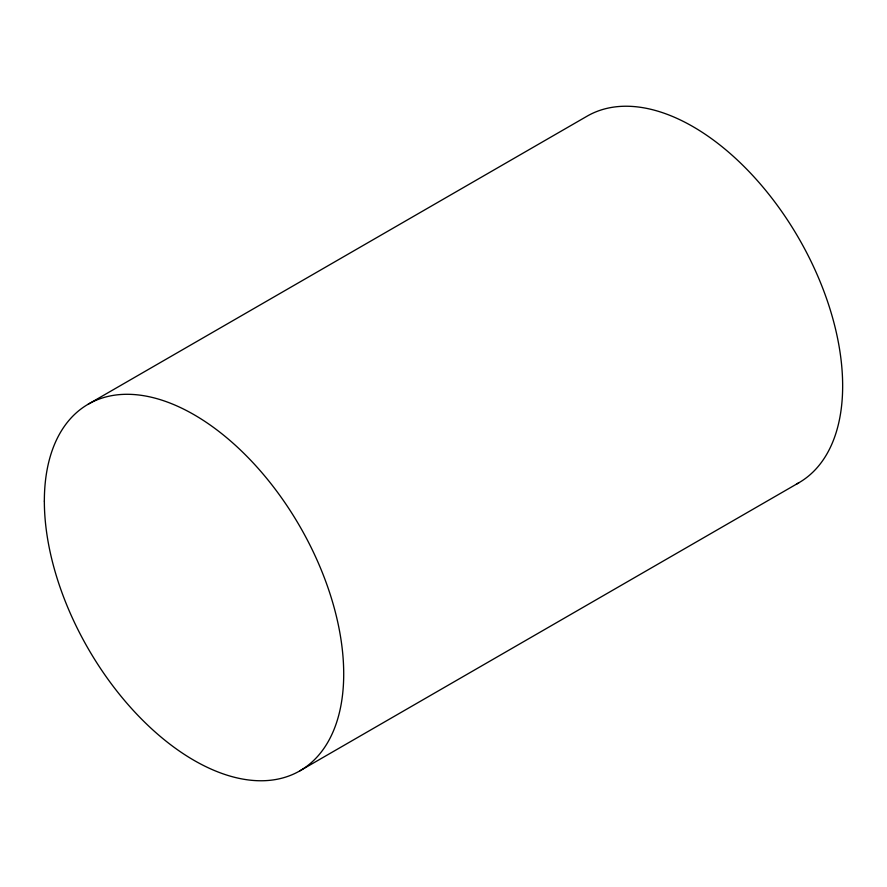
<?xml version="1.0" encoding="UTF-8"?>
<svg xmlns="http://www.w3.org/2000/svg" width="887" height="887" viewBox="0 0 887 887"><rect width="100%" height="100%" fill="white"/><g stroke="black" fill="none" stroke-linecap="round" stroke-linejoin="round"><path stroke-width="1.33" d="M88.19 404.206L587.127 116.153A211.683 122.218 60 0 1 799.952 240.344A211.683 122.218 60 0 1 796.493 484.069M299.873 770.847L798.81 482.794M44.35 501.111A211.683 122.218 60 0 0 268.872 780.416A211.683 122.218 60 0 0 268.872 481.053A211.683 122.218 60 0 0 44.35 501.111"/></g></svg>
